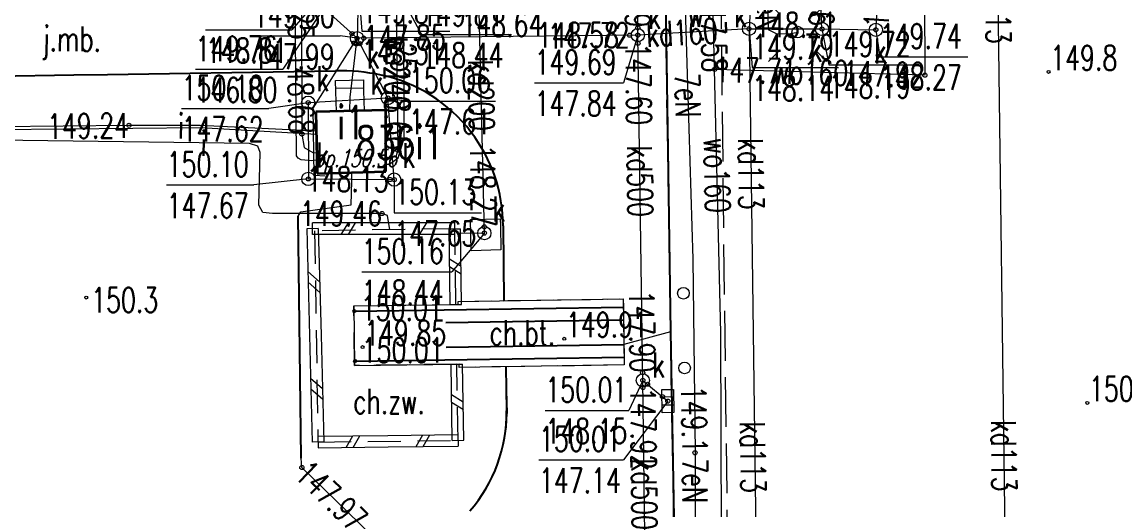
# Model space of a CAD drawing. Header units: metres. Extents: x 7583802 to 7586368, y 5958992 to 5960558.
# Drawn here: x 7585894.1 to 7585960.7, y 5959326.7 to 5959356.2 of the extents above; entities that cross this region are included whole.
import ezdxf
from ezdxf.enums import TextEntityAlignment as Align

# ---------------------------------------------------------------- set-up
doc = ezdxf.new("R2010")
doc.units = ezdxf.units.M
for name, pattern in [('1', [0]), ('2_1', [0]), ('2_EGBS', [0]), ('2_EGBSG', [0]), ('2_EGBU_A', [0]), ('3_1', [0]), ('3_KTCR02', [3, 2, -1]), ('3_KTJZ01', [4, 3, -1]), ('3_KTKR01', [0]), ('3_KTPL01', [4, 3, -1]), ('3_KTTR01', [0]), ('4_1', [0]), ('4_SUOP03_18', [0]), ('4_SUPE_01', [0]), ('4_SUPI_01', [0]), ('4_SUPK_01', [0]), ('4_SUPW_01', [0]), ('BUF', [0])]:
    doc.linetypes.add(name, pattern=pattern)
doc.layers.get('0').update_dxf_attribs({"color": 250, "linetype": 'CONTINUOUS', "lineweight": 100})
for name, color, linetype, lineweight in [('BUIB_L_1', 7, 'CONTINUOUS', 18), ('EBPPP_T_0', 7, 'CONTINUOUS', 18), ('EBTPO_L_2', 7, '1', 18), ('EGBB_E_T_0', 7, 'CONTINUOUS', 20), ('EGBB_E_T_1', 7, 'CONTINUOUS', 20), ('EGBB_L_0', 7, '2_EGBU_A', 35), ('EGBE_L_3', 7, '2_EGBS', 18), ('KTCR_E_T_1', 7, 'CONTINUOUS', 15), ('KTCR_L_1', 7, '3_KTCR02', 18), ('KTJZ_E_T_0', 7, 'CONTINUOUS', 15), ('KTJZ_L_0', 7, '3_KTJZ01', 18), ('KTKR_L_0', 7, '3_KTKR01', 25), ('KTPL_L_0', 7, '3_KTPL01', 18), ('KTTR_L_0', 7, '3_KTTR01', 25), ('RTPW_T_0', 7, 'CONTINUOUS', 15), ('RTPW_T_1', 7, 'CONTINUOUS', 15), ('SUOW_L_0', 5, '4_SUOP03_18', 25), ('SUPE_E_T_3', 1, 'CONTINUOUS', 15), ('SUPE_L_3', 1, '4_SUPE_01', 18), ('SUPI_E_T_0', 7, 'CONTINUOUS', 15), ('SUPI_L_0', 7, '4_SUPI_01', 18), ('SUPK_E_T_0', 34, 'CONTINUOUS', 15), ('SUPK_L_0', 34, '4_SUPK_01', 18), ('SUPW_E_T_0', 5, 'CONTINUOUS', 15), ('SUPW_L_0', 5, '4_SUPW_01', 18), ('SUSM_T_0', 7, 'CONTINUOUS', 18), ('SUSM_T_3', 7, 'CONTINUOUS', 18), ('SUTE_T_0', 1, 'CONTINUOUS', 18), ('SUTI_T_0', 7, 'CONTINUOUS', 18), ('SUTK_T_0', 34, 'CONTINUOUS', 18), ('SUTW_T_0', 5, 'CONTINUOUS', 18), ('SUUK_E_T_3', 7, 'CONTINUOUS', 15), ('SUUK_T_0', 7, 'CONTINUOUS', 18), ('SUUK_T_4', 7, 'CONTINUOUS', 13), ('SUUW_E_T_5', 7, 'CONTINUOUS', 15)]:
    doc.layers.add(name, color=color, linetype=linetype, lineweight=lineweight)
doc.styles.get("Standard").update_dxf_attribs({"font": 'Simplex.SHX', "width": 0.75})

# ---------------------------------------------------------------- blocks, each defined once
blk = doc.blocks.new('3_RTPW01')
at = {"linetype": 'CONTINUOUS'}
blk.add_circle((0, 0), 0.09, dxfattribs=at)
blk = doc.blocks.new('3_RTPW02')
at = {"linetype": 'CONTINUOUS'}
blk.add_circle((0, 0), 0.09, dxfattribs=at)
blk = doc.blocks.new('4_SUSM04_01')
at = {"linetype": 'CONTINUOUS'}
blk.add_circle((0, 0), 0.35, dxfattribs=at)
blk = doc.blocks.new('4_SUSM01')
at = {"linetype": 'CONTINUOUS'}
for p, q in [((-1.0607, 1.0607), (-1.7678, 1.7678)), ((1.0607, 1.0607), (1.7678, 1.7678)), ((-1.0607, -1.0607), (-1.7678, -1.7678)), ((1.0607, -1.0607), (1.7678, -1.7678))]:
    blk.add_line(p, q, dxfattribs=at)
blk.add_circle((0, 0), 0.35, dxfattribs=at)
blk = doc.blocks.new('4_SUPS01_03')
at = {"linetype": 'CONTINUOUS'}
blk.add_circle((0, 0), 0.125, dxfattribs=at)
blk = doc.blocks.new('4_SUPS01_10')
at = {"linetype": 'CONTINUOUS'}
blk.add_circle((0, 0), 0.125, dxfattribs=at)
blk = doc.blocks.new('4_SUPS01_05')
at = {"linetype": 'CONTINUOUS'}
blk.add_circle((0, 0), 0.125, dxfattribs=at)
blk = doc.blocks.new('4_SUPS01_08')
at = {"linetype": 'CONTINUOUS'}
blk.add_circle((0, 0), 0.125, dxfattribs=at)
blk = doc.blocks.new('4_SUUS05')
at = {"linetype": 'CONTINUOUS'}
for p, q in [((-0.7, -0.35), (-0.7, 0.35)), ((-0.7, 0.35), (0.7, 0.35)), ((-0.245, 0.35), (-0.245, -0.35)), ((0.245, 0.35), (0.245, -0.35)), ((0.7, 0.35), (0.7, -0.35)), ((0.7, -0.35), (-0.7, -0.35))]:
    blk.add_line(p, q, dxfattribs=at)
blk = doc.blocks.new('4_SUUS22_01')
at = {"linetype": 'CONTINUOUS'}
blk.add_circle((0, 0), 0.4, dxfattribs=at)

msp = doc.modelspace()

# ---------------------------------------------------------------- linework, layer by layer
at = {"layer": 'BUIB_L_1', "linetype": '3_1'}
for p, q in [((7585915.945, 5959344.06), (7585911.65, 5959344.06)), ((7585911.65, 5959343.36), (7585911.65, 5959344.06)), ((7585913.798, 5959344.06), (7585913.368, 5959343.36)), ((7585914.227, 5959344.06), (7585913.798, 5959343.36)), ((7585920.24, 5959344.06), (7585915.945, 5959344.06)), ((7585918.093, 5959344.06), (7585917.663, 5959343.36)), ((7585918.522, 5959344.06), (7585918.093, 5959343.36)), ((7585920.24, 5959343.36), (7585920.24, 5959344.06)), ((7585912, 5959343.719), (7585911.3, 5959343.701)), ((7585911.3, 5959343.701), (7585911.465, 5959337.266)), ((7585915.945, 5959343.36), (7585911.65, 5959343.36)), ((7585912, 5959343.719), (7585912.165, 5959337.284)), ((7585920.24, 5959343.36), (7585915.945, 5959343.36)), ((7585919.89, 5959343.705), (7585920.59, 5959343.715)), ((7585919.95, 5959339.135), (7585919.89, 5959343.705)), ((7585920.65, 5959339.145), (7585920.59, 5959343.715)), ((7585920.62, 5959341.43), (7585919.914, 5959341.877)), ((7585911.366, 5959341.127), (7585912.082, 5959340.501)), ((7585920.626, 5959340.973), (7585919.92, 5959341.42)), ((7585911.383, 5959340.484), (7585912.099, 5959339.858)), ((7585919.95, 5959339.135), (7585920.65, 5959339.145)), ((7585911.465, 5959337.266), (7585911.63, 5959330.831)), ((7585912.165, 5959337.284), (7585912.33, 5959330.849)), ((7585920.01, 5959335.535), (7585920.71, 5959335.545)), ((7585920.08, 5959330.935), (7585920.01, 5959335.535)), ((7585920.78, 5959330.945), (7585920.71, 5959335.545)), ((7585911.531, 5959334.692), (7585912.247, 5959334.066)), ((7585911.548, 5959334.049), (7585912.264, 5959333.423)), ((7585920.745, 5959333.245), (7585920.038, 5959333.695)), ((7585920.752, 5959332.785), (7585920.045, 5959333.235)), ((7585911.976, 5959331.19), (7585916.201, 5959331.24)), ((7585911.976, 5959331.19), (7585911.984, 5959330.49)), ((7585913.674, 5959330.51), (7585914.088, 5959331.215)), ((7585914.097, 5959330.515), (7585914.511, 5959331.22)), ((7585916.201, 5959331.24), (7585920.426, 5959331.29)), ((7585917.899, 5959330.56), (7585918.313, 5959331.265)), ((7585918.322, 5959330.565), (7585918.736, 5959331.27)), ((7585920.426, 5959331.29), (7585920.434, 5959330.59)), ((7585912.33, 5959330.849), (7585911.63, 5959330.831)), ((7585911.984, 5959330.49), (7585916.209, 5959330.54)), ((7585916.209, 5959330.54), (7585920.434, 5959330.59)), ((7585920.08, 5959330.935), (7585920.78, 5959330.945))]:
    msp.add_line(p, q, dxfattribs=at)
at = {"layer": 'EBTPO_L_2', "linetype": 'BUF', "lineweight": 18}
for p, q in [((7585914.14, 5959339.05), (7585920.43, 5959339.14)), ((7585920.43, 5959339.33), (7585930.4, 5959339.48)), ((7585930.4, 5959339.48), (7585930.46, 5959335.49)), ((7585914.14, 5959339.05), (7585914.19, 5959335.45)), ((7585914.19, 5959335.45), (7585920.49, 5959335.54)), ((7585930.46, 5959335.49), (7585920.49, 5959335.34))]:
    msp.add_line(p, q, dxfattribs=at)
at = {"layer": 'EGBB_L_0', "linetype": '2_EGBU_A'}
for p, q in [((7585916.08, 5959350.87), (7585911.86, 5959350.77)), ((7585911.86, 5959350.77), (7585911.93, 5959347.05)), ((7585916.08, 5959347.16), (7585916.08, 5959350.87)), ((7585911.93, 5959347.05), (7585916.08, 5959347.16))]:
    msp.add_line(p, q, dxfattribs=at)
at = {"layer": 'EGBE_L_3', "linetype": '2_EGBS'}
for p, q in [((7585913.04, 5959352.66), (7585914.72, 5959352.7)), ((7585913.06, 5959352), (7585913.04, 5959352.66)), ((7585913.09, 5959350.799), (7585913.06, 5959352)), ((7585914.73, 5959352.04), (7585914.76, 5959350.839)), ((7585913.09, 5959350.799), (7585914.76, 5959350.839))]:
    msp.add_line(p, q, dxfattribs=at)
at = {"layer": 'EGBE_L_3', "linetype": '2_1'}
for p, q in [((7585914.72, 5959352.7), (7585914.72, 5959352.7)), ((7585914.728, 5959352.2), (7585913.055, 5959352.175))]:
    msp.add_line(p, q, dxfattribs=at)
at = {"layer": 'EGBE_L_3', "linetype": '2_EGBSG'}
msp.add_line((7585914.72, 5959352.7), (7585914.73, 5959352.04), dxfattribs=at)
at = {"layer": 'KTCR_L_1', "linetype": '3_KTCR02'}
for p, q in [((7585921.19, 5959344.27), (7585922.98, 5959344.32)), ((7585921.22, 5959342.37), (7585921.19, 5959344.27)), ((7585922.98, 5959344.32), (7585923, 5959343.88)), ((7585923, 5959343.88), (7585923.02, 5959342.43)), ((7585920.24, 5959343.71), (7585911.78, 5959343.59)), ((7585911.78, 5959343.59), (7585911.98, 5959330.84)), ((7585920.3, 5959339.14), (7585920.24, 5959343.71)), ((7585923.02, 5959342.43), (7585921.22, 5959342.37)), ((7585914.14, 5959339.05), (7585920.43, 5959339.14)), ((7585914.14, 5959339.05), (7585920.3, 5959339.14)), ((7585920.43, 5959339.33), (7585930.4, 5959339.48)), ((7585920.43, 5959339.14), (7585920.43, 5959339.33)), ((7585930.4, 5959339.48), (7585930.46, 5959335.49)), ((7585914.19, 5959335.45), (7585914.14, 5959339.05)), ((7585920.49, 5959335.54), (7585914.19, 5959335.45)), ((7585920.36, 5959335.54), (7585914.19, 5959335.45)), ((7585920.43, 5959330.94), (7585920.36, 5959335.54)), ((7585920.49, 5959335.34), (7585920.49, 5959335.54)), ((7585930.46, 5959335.49), (7585920.49, 5959335.34)), ((7585911.98, 5959330.84), (7585920.43, 5959330.94))]:
    msp.add_line(p, q, dxfattribs=at)
at = {"layer": 'KTJZ_L_0', "linetype": '3_KTJZ01'}
for p, q in [((7585933.08, 5959348.5), (7585932.92, 5959359.51)), ((7585899.29, 5959353.03), (7585911.78, 5959353.23)), ((7585911.78, 5959353.23), (7585913.03, 5959353.25)), ((7585889.26, 5959352.87), (7585897.26, 5959353)), ((7585897.26, 5959353), (7585899.29, 5959353.03)), ((7585933.25, 5959337.49), (7585933.08, 5959348.5)), ((7585923.15, 5959343.88), (7585923.2, 5959339.37)), ((7585923.2, 5959339.37), (7585930.4, 5959339.48)), ((7585930.4, 5959339.48), (7585930.41, 5959338.98)), ((7585930.41, 5959338.98), (7585930.42, 5959338.22)), ((7585930.42, 5959338.22), (7585930.44, 5959336.73)), ((7585933.25, 5959337.49), (7585930.44, 5959336.73)), ((7585933.53, 5959321.51), (7585933.25, 5959337.49)), ((7585930.44, 5959336.73), (7585930.45, 5959335.97)), ((7585930.45, 5959335.97), (7585930.46, 5959335.49)), ((7585930.46, 5959335.49), (7585923.31, 5959335.38)), ((7585923.31, 5959335.38), (7585923.402, 5959332.564))]:
    msp.add_line(p, q, dxfattribs=at)
for centre, radius, start, end in [((7585913.193, 5959340.201), 13.05, 78.52126, 90.71564), ((7585913.9, 5959344.022), 9.165, 37.0977, 78.09682), ((7585913.889, 5959343.878), 9.261, 0.01166, 37.76528), ((7585914.058, 5959332.767), 9.346, 319.36016, 358.75703)]:
    msp.add_arc(centre, radius, start, end, dxfattribs=at)
at = {"layer": 'KTKR_L_0', "linetype": '3_KTKR01'}
for p, q in [((7585932.92, 5959359.51), (7585933.08, 5959348.5)), ((7585899.29, 5959353.03), (7585911.78, 5959353.23)), ((7585911.78, 5959353.23), (7585913.03, 5959353.25)), ((7585889.26, 5959352.87), (7585897.26, 5959353)), ((7585897.26, 5959353), (7585899.29, 5959353.03)), ((7585933.08, 5959348.5), (7585933.25, 5959337.49)), ((7585923.15, 5959343.88), (7585923.2, 5959339.37)), ((7585933.25, 5959337.49), (7585933.53, 5959321.51)), ((7585923.31, 5959335.38), (7585923.36, 5959332.73))]:
    msp.add_line(p, q, dxfattribs=at)
for centre, radius, start, end in [((7585913.193, 5959340.201), 13.05, 78.52126, 90.71564), ((7585913.9, 5959344.022), 9.165, 37.0977, 78.09682), ((7585913.889, 5959343.878), 9.261, 0.01166, 37.76528), ((7585914.305, 5959332.609), 9.056, 319.10106, 0.76553)]:
    msp.add_arc(centre, radius, start, end, dxfattribs=at)
at = {"layer": 'KTPL_L_0', "linetype": '3_KTPL01'}
for p, q in [((7585936.51, 5959339.77), (7585936.254, 5959363.044)), ((7585936.82, 5959315.75), (7585936.51, 5959339.77))]:
    msp.add_line(p, q, dxfattribs=at)
at = {"layer": 'KTTR_L_0', "linetype": '3_KTTR01'}
for p, q in [((7585914.18, 5959338.74), (7585930.41, 5959338.98)), ((7585919.7, 5959338.06), (7585930.42, 5959338.22)), ((7585919.72, 5959336.57), (7585930.44, 5959336.73)), ((7585914.22, 5959335.73), (7585930.45, 5959335.97))]:
    msp.add_line(p, q, dxfattribs=at)
at = {"layer": 'SUOW_L_0', "linetype": '4_1'}
msp.add_line((7585910.97, 5959329.87), (7585910.78, 5959344.47), dxfattribs=at)
at = {"layer": 'SUPE_L_3', "linetype": '4_SUPE_01'}
for p, q in [((7585933.982, 5959363.058), (7585934.23, 5959353.71)), ((7585939.07, 5959359.73), (7585939.14, 5959355.74)), ((7585939.14, 5959355.74), (7585939.67, 5959355.47)), ((7585939.67, 5959355.47), (7585940.49, 5959355.49)), ((7585940.49, 5959355.49), (7585940.925, 5959355.58)), ((7585934.23, 5959353.71), (7585934.6, 5959341.87)), ((7585934.6, 5959341.87), (7585934.73, 5959330.19)), ((7585934.73, 5959330.19), (7585934.73, 5959324.98))]:
    msp.add_line(p, q, dxfattribs=at)
at = {"layer": 'SUPI_L_0', "linetype": '4_1'}
for p, q in [((7585910.97, 5959362.14), (7585911.01, 5959349.43)), ((7585917.18, 5959349.18), (7585917.16, 5959361.88)), ((7585891.316, 5959349.695), (7585904.889, 5959349.82)), ((7585900.578, 5959349.95), (7585891.32, 5959349.841)), ((7585904.877, 5959349.936), (7585900.578, 5959349.95)), ((7585911.882, 5959349.61), (7585904.877, 5959349.936)), ((7585904.889, 5959349.82), (7585911.885, 5959349.425)), ((7585907.841, 5959348.857), (7585879.951, 5959349.211)), ((7585911.01, 5959349.43), (7585911.15, 5959348.61)), ((7585916.82, 5959348), (7585917.18, 5959349.18)), ((7585908.361, 5959348.695), (7585907.841, 5959348.857)), ((7585908.483, 5959348.305), (7585908.361, 5959348.695)), ((7585911.15, 5959348.61), (7585911.68, 5959348.31)), ((7585908.416, 5959345.135), (7585908.483, 5959348.305)), ((7585911.68, 5959348.31), (7585911.906, 5959348.3)), ((7585916.29, 5959347.61), (7585916.82, 5959348)), ((7585916.08, 5959347.61), (7585916.29, 5959347.61)), ((7585908.658, 5959344.696), (7585908.416, 5959345.135)), ((7585909.246, 5959344.627), (7585908.658, 5959344.696)), ((7585915.842, 5959344.629), (7585909.246, 5959344.627)), ((7585916.175, 5959344.505), (7585915.842, 5959344.629)), ((7585916.313, 5959343.654), (7585916.175, 5959344.505))]:
    msp.add_line(p, q, dxfattribs=at)
at = {"layer": 'SUPK_L_0', "linetype": '4_1'}
for p, q in [((7585931.28, 5959355.4), (7585931.24, 5959366.12)), ((7585942.39, 5959355.77), (7585941.92, 5959365.28)), ((7585945.64, 5959355.72), (7585946.36, 5959365.37)), ((7585952.91, 5959365.32), (7585954.1, 5959273.23)), ((7585922.02, 5959343.45), (7585921.57, 5959362.98)), ((7585938.19, 5959359.26), (7585937.99, 5959355.78)), ((7585914.42, 5959358.27), (7585914.34, 5959355.21)), ((7585914.34, 5959355.21), (7585912.34, 5959357.03)), ((7585937.99, 5959355.78), (7585931.28, 5959355.4)), ((7585937.99, 5959355.78), (7585939.01, 5959278.62)), ((7585937.99, 5959355.78), (7585942.39, 5959355.77)), ((7585942.39, 5959355.77), (7585945.64, 5959355.72)), ((7585911.7, 5959350.99), (7585914.34, 5959355.21)), ((7585913.92, 5959351.65), (7585914.34, 5959355.21)), ((7585931.28, 5959355.4), (7585914.34, 5959355.21)), ((7585914.34, 5959355.21), (7585916.2, 5959351.6)), ((7585931.58, 5959334.56), (7585931.28, 5959355.4)), ((7585916.2, 5959351.6), (7585911.39, 5959351.32)), ((7585911.39, 5959351.32), (7585911.4, 5959346.72)), ((7585913.909, 5959350.819), (7585913.92, 5959351.65)), ((7585916.58, 5959346.68), (7585916.2, 5959351.6)), ((7585911.76, 5959346.92), (7585911.7, 5959350.99)), ((7585911.4, 5959346.72), (7585916.58, 5959346.68)), ((7585912.41, 5959346.89), (7585911.76, 5959346.92)), ((7585920.358, 5959343.458), (7585922.02, 5959343.45)), ((7585931.58, 5959334.56), (7585933.09, 5959333.31)), ((7585931.74, 5959321.43), (7585931.58, 5959334.56))]:
    msp.add_line(p, q, dxfattribs=at)
at = {"layer": 'SUPW_L_0', "linetype": '4_1'}
for p, q in [((7585948.51, 5959365.74), (7585948.6, 5959352.98)), ((7585910.69, 5959348.11), (7585910.57, 5959360.27)), ((7585916.71, 5959359.5), (7585916.72, 5959355.14)), ((7585935.911, 5959353.329), (7585935.8, 5959358.1)), ((7585916.72, 5959355.14), (7585916.8, 5959348.45)), ((7585936.28, 5959337.44), (7585935.911, 5959353.329)), ((7585942.54, 5959353.14), (7585935.911, 5959353.329)), ((7585948.6, 5959352.98), (7585942.54, 5959353.14)), ((7585916.8, 5959348.45), (7585916.67, 5959348.06)), ((7585910.79, 5959347.97), (7585910.69, 5959348.11)), ((7585910.96, 5959347.87), (7585910.79, 5959347.97)), ((7585911.62, 5959347.82), (7585910.96, 5959347.87)), ((7585911.915, 5959347.85), (7585911.62, 5959347.82)), ((7585916.22, 5959347.95), (7585916.08, 5959347.91)), ((7585916.67, 5959348.06), (7585916.22, 5959347.95)), ((7585913.99, 5959345.16), (7585914.02, 5959346.58)), ((7585914.02, 5959346.58), (7585914.031, 5959347.106)), ((7585910.95, 5959344.73), (7585913.99, 5959345.16)), ((7585910.78, 5959344.47), (7585910.95, 5959344.73)), ((7585910.97, 5959329.87), (7585910.78, 5959344.47)), ((7585936.37, 5959315.53), (7585936.28, 5959337.44)), ((7585911.01, 5959329.3), (7585910.97, 5959329.87)), ((7585915.26, 5959325.19), (7585911.01, 5959329.3))]:
    msp.add_line(p, q, dxfattribs=at)
at = {"layer": 'SUTE_T_0', "linetype": 'CONTINUOUS'}
for p in [(7585913.5, 5959359.32), (7585905.2, 5959355.717)]:
    msp.add_line(p, (7585910.412, 5959355.717), dxfattribs=at)
at = {"layer": 'SUTK_T_0', "linetype": 'CONTINUOUS'}
for p, q in [((7585916.45, 5959358.74), (7585918.225, 5959355.442)), ((7585914.42, 5959358.27), (7585914.622, 5959355.629)), ((7585912.34, 5959357.03), (7585909.854, 5959353.335)), ((7585937.99, 5959355.78), (7585938.177, 5959353.442)), ((7585942.39, 5959355.77), (7585942.795, 5959353.602)), ((7585908.048, 5959355.353), (7585913.314, 5959355.353)), ((7585914.34, 5959355.21), (7585913.314, 5959355.353)), ((7585914.622, 5959355.629), (7585919.942, 5959355.629)), ((7585918.225, 5959355.442), (7585923.654, 5959355.442)), ((7585931.28, 5959355.4), (7585930.424, 5959352.52)), ((7585945.64, 5959355.72), (7585945.88, 5959354.087)), ((7585945.88, 5959354.087), (7585951.199, 5959354.087)), ((7585904.588, 5959353.335), (7585909.854, 5959353.335)), ((7585938.177, 5959353.442), (7585943.388, 5959353.442)), ((7585942.795, 5959353.602), (7585948.061, 5959353.602)), ((7585925.05, 5959352.52), (7585930.424, 5959352.52)), ((7585911.39, 5959351.32), (7585909.018, 5959350.97)), ((7585916.2, 5959351.6), (7585917.471, 5959351.422)), ((7585917.471, 5959351.422), (7585922.683, 5959351.422)), ((7585903.752, 5959350.97), (7585909.018, 5959350.97)), ((7585911.4, 5959346.72), (7585908.113, 5959346.355)), ((7585916.58, 5959346.68), (7585916.58, 5959344.68)), ((7585902.848, 5959346.355), (7585908.113, 5959346.355)), ((7585916.58, 5959344.68), (7585921.846, 5959344.68)), ((7585922.02, 5959343.45), (7585920.048, 5959341.103)), ((7585914.619, 5959341.103), (7585920.048, 5959341.103)), ((7585931.58, 5959334.56), (7585930.746, 5959332.752)), ((7585933.09, 5959333.31), (7585930.411, 5959329.767)), ((7585925.698, 5959332.752), (7585930.746, 5959332.752)), ((7585925.308, 5959329.767), (7585930.411, 5959329.767))]:
    msp.add_line(p, q, dxfattribs=at)

# ---------------------------------------------------------------- block references
at = {"layer": 'RTPW_T_0'}
for p in [(7585956.06, 5959353.18), (7585898, 5959339.56), (7585958.4, 5959333.2)]:
    msp.add_blockref('3_RTPW01', p, dxfattribs=at)
at = {"layer": 'RTPW_T_1'}
for p in [(7585914.18, 5959338.74), (7585926.84, 5959337.07), (7585914.67, 5959336.57), (7585914.22, 5959335.73)]:
    msp.add_blockref('3_RTPW02', p, dxfattribs=at)
at = {"layer": 'SUSM_T_0'}
msp.add_blockref('4_SUSM01', (7585940.925, 5959355.58), dxfattribs=at)
at = {"layer": 'SUSM_T_3'}
for p in [(7585934.03, 5959339.82), (7585934.1, 5959335.31)]:
    msp.add_blockref('4_SUSM04_01', p, dxfattribs=at)
at = {"layer": 'SUTE_T_0'}
msp.add_blockref('4_SUPS01_03', (7585934.73, 5959330.19), dxfattribs=at)
at = {"layer": 'SUTI_T_0'}
for p in [(7585900.58, 5959349.95), (7585911.01, 5959349.43), (7585915.84, 5959344.63)]:
    msp.add_blockref('4_SUPS01_10', p, dxfattribs=at)
at = {"layer": 'SUTK_T_0'}
for p in [(7585931.278, 5959355.841), (7585937.99, 5959355.78), (7585942.39, 5959355.77), (7585942.39, 5959355.77), (7585945.64, 5959355.72), (7585945.64, 5959355.72), (7585914.033, 5959355.489), (7585914.34, 5959355.21), (7585914.744, 5959355.215), (7585930.788, 5959355.394), (7585931.28, 5959355.4), (7585914.157, 5959354.918), (7585914.3, 5959354.869), (7585914.508, 5959354.884), (7585931.287, 5959354.911), (7585911.39, 5959351.32), (7585916.2, 5959351.6), (7585911.4, 5959346.72), (7585916.33, 5959346.682), (7585916.58, 5959346.68), (7585922.011, 5959343.826), (7585922.02, 5959343.45), (7585931.573, 5959335.032), (7585931.58, 5959334.56), (7585931.585, 5959334.131), (7585931.863, 5959334.326), (7585932.767, 5959333.577), (7585933.09, 5959333.31)]:
    msp.add_blockref('4_SUPS01_05', p, dxfattribs=at)
at = {"layer": 'SUTW_T_0'}
for p in [(7585935.911, 5959353.329), (7585948.6, 5959352.98), (7585916.8, 5959348.45), (7585911.01, 5959329.3)]:
    msp.add_blockref('4_SUPS01_08', p, dxfattribs=at)
at = {"layer": 'SUUK_T_0', "rotation": 271.03682021152974}
msp.add_blockref('4_SUUS05', (7585933.09, 5959333.31), dxfattribs=at)
at = {"layer": 'SUUK_T_4'}
for p in [(7585931.28, 5959355.4), (7585937.99, 5959355.78), (7585942.39, 5959355.77), (7585945.64, 5959355.72), (7585914.34, 5959355.21), (7585916.2, 5959351.6), (7585911.39, 5959351.32), (7585911.4, 5959346.72), (7585916.58, 5959346.68), (7585922.02, 5959343.45), (7585931.58, 5959334.56)]:
    msp.add_blockref('4_SUUS22_01', p, dxfattribs=at)

# ---------------------------------------------------------------- texts
at = {"layer": 'EBPPP_T_0', "oblique": 15, "width": 0.7}
msp.add_text('pp.150.56', height=1.05, dxfattribs=at).set_placement((7585914.247, 5959347.798), align=Align.MIDDLE)
msp.add_text('pp.150.56', height=1.05, dxfattribs=at).set_placement((7585914.247, 5959347.798), align=Align.MIDDLE)
msp.add_text('pp.150.56', height=1.05, dxfattribs=at).set_placement((7585914.247, 5959347.798), align=Align.MIDDLE)
msp.add_text('pp.150.56', height=1.05, dxfattribs=at).set_placement((7585914.247, 5959347.798), align=Align.MIDDLE)
msp.add_text('pp.150.56', height=1.05, dxfattribs=at).set_placement((7585914.247, 5959347.798), align=Align.MIDDLE)
msp.add_text('pp.150.56', height=1.05, dxfattribs=at).set_placement((7585914.247, 5959347.798), align=Align.MIDDLE)
at = {"layer": 'EGBB_E_T_0', "width": 0.7}
msp.add_text('i1', height=2, dxfattribs=at).set_placement((7585913.134, 5959349.126))
at = {"layer": 'EGBB_E_T_1', "width": 0.7}
msp.add_text('836i1', height=2, dxfattribs=at).set_placement((7585914.268, 5959349.91), align=Align.TOP_LEFT)
at = {"layer": 'KTCR_E_T_1', "width": 0.7}
for s, p in [('ch.bt.', (7585924.312, 5959337.435)), ('ch.zw.', (7585916.267, 5959333.292))]:
    msp.add_text(s, height=1.5, dxfattribs=at).set_placement(p, align=Align.MIDDLE)
at = {"layer": 'KTJZ_E_T_0', "width": 0.7}
msp.add_text('j.mb.', height=1.5, rotation=359.43829, dxfattribs=at).set_placement((7585897.117, 5959354.965), align=Align.MIDDLE)
at = {"layer": 'RTPW_T_0', "width": 0.7}
for s, p in [('149.8', (7585956.16, 5959353.28)), ('150.3', (7585898.296, 5959338.657)), ('150.2', (7585958.5, 5959333.3))]:
    msp.add_text(s, height=1.5, dxfattribs=at).set_placement(p)
at = {"layer": 'RTPW_T_1', "width": 0.7}
for s, p in [('150.01', (7585914.565, 5959338.169)), ('149.91', (7585926.94, 5959337.17)), ('149.85', (7585914.77, 5959336.67)), ('150.01', (7585914.62, 5959335.634))]:
    msp.add_text(s, height=1.5, dxfattribs=at).set_placement(p)
at = {"layer": 'SUPE_E_T_3', "width": 0.7}
for s, rotation, p in [('eN', 271.00509, (7585939.126, 5959356.535)), ('7eN', 271.62883, (7585934.291, 5959351.774)), ('7eN', 270.05229, (7585934.73, 5959328.5))]:
    msp.add_text(s, height=1.5, rotation=rotation, dxfattribs=at).set_placement(p, align=Align.MIDDLE)
at = {"layer": 'SUPI_E_T_0', "width": 0.7}
for s, rotation, p in [('i25', 270.18031, (7585910.989, 5959356.201)), ('i25', 270.09023, (7585917.172, 5959354.239)), ('i', 359.81341, (7585903.717, 5959349.94)), ('i', 359.2728, (7585905.086, 5959348.892))]:
    msp.add_text(s, height=1.5, rotation=rotation, dxfattribs=at).set_placement(p, align=Align.MIDDLE)
at = {"layer": 'SUPK_E_T_0', "width": 0.7}
for s, rotation, p in [('kd113', 270.74034, (7585953.017, 5959357.032)), ('kd160', 3.2413, (7585933.942, 5959355.551)), ('kd200', 271.31995, (7585921.828, 5959351.765)), ('kd500', 270.82474, (7585931.407, 5959346.585)), ('kd113', 270.75736, (7585938.106, 5959347.023)), ('kd113', 270.87906, (7585938.223, 5959329.929)), ('kd113', 270.74034, (7585953.366, 5959330.013)), ('kd500', 270.69816, (7585931.664, 5959327.692))]:
    msp.add_text(s, height=1.5, rotation=rotation, dxfattribs=at).set_placement(p, align=Align.MIDDLE)
at = {"layer": 'SUPW_E_T_0', "width": 0.7}
for s, rotation, p in [('wo200', 270.68512, (7585916.744, 5959353.126)), ('wo160', 358.36342, (7585941.703, 5959353.164)), ('wo160', 271.33093, (7585936.059, 5959346.933))]:
    msp.add_text(s, height=1.5, rotation=rotation, dxfattribs=at).set_placement(p, align=Align.MIDDLE)
at = {"layer": 'SUTE_T_0', "width": 0.7}
msp.add_text('148.81', height=1.5, dxfattribs=at).set_placement((7585905.2, 5959355.217), align=Align.TOP_LEFT)
msp.add_text('149.1', height=1.5, rotation=271.26367, dxfattribs=at).set_placement((7585934.73, 5959330.19), align=Align.MIDDLE_RIGHT)
at = {"layer": 'SUTI_T_0', "width": 0.7}
for s, rotation, p in [('148.68', 271.46, (7585911.01, 5959349.43)), ('149.24', 0.67142, (7585900.58, 5959349.95)), ('149.46', 359.99999, (7585915.84, 5959344.63))]:
    msp.add_text(s, height=1.5, rotation=rotation, dxfattribs=at).set_placement(p, align=Align.MIDDLE_RIGHT)
at = {"layer": 'SUTK_T_0', "width": 0.7}
for s, rotation, p in [('147.59', 270.21379, (7585931.278, 5959355.841)), ('148.46', 272.82935, (7585942.381, 5959355.951)), ('147.72', 0.6426, (7585930.788, 5959355.394)), ('148.27', 271.31995, (7585922.011, 5959343.826)), ('148.13', 359.55757, (7585916.248, 5959346.683)), ('147.90', 270.82474, (7585931.573, 5959335.032))]:
    msp.add_text(s, height=1.5, rotation=rotation, dxfattribs=at).set_placement(p, align=Align.MIDDLE_RIGHT)
for s, rotation, p in [('148.36', 85.73299, (7585945.649, 5959355.841)), ('147.85', 0.64001, (7585914.744, 5959355.215)), ('147.60', 270.82474, (7585931.287, 5959354.911)), ('147.92', 270.69816, (7585931.585, 5959334.131))]:
    msp.add_text(s, height=1.5, rotation=rotation, dxfattribs=at).set_placement(p, align=Align.MIDDLE_LEFT)
for s, p in [('149.80', (7585908.048, 5959357.353)), ('149.84', (7585914.622, 5959357.629)), ('149.81', (7585918.225, 5959357.442)), ('148.64', (7585920.635, 5959356.814)), ('148.21', (7585938.343, 5959356.772)), ('148.58', (7585925.189, 5959356.153)), ('149.74', (7585945.88, 5959356.087)), ('149.76', (7585904.588, 5959355.335)), ('148.31', (7585914.622, 5959355.129)), ('149.79', (7585938.177, 5959355.442)), ('149.72', (7585942.795, 5959355.602)), ('147.99', (7585908.048, 5959354.853)), ('148.44', (7585918.225, 5959354.942)), ('149.69', (7585925.05, 5959354.52)), ('150.06', (7585917.471, 5959353.422)), ('148.19', (7585942.795, 5959353.102)), ('148.27', (7585945.88, 5959353.587)), ('150.10', (7585903.752, 5959352.97)), ('146.80', (7585904.588, 5959352.835)), ('148.14', (7585938.177, 5959352.942)), ('147.84', (7585925.05, 5959352.02)), ('147.62', (7585903.752, 5959350.47)), ('147.61', (7585917.471, 5959350.922)), ('150.10', (7585902.848, 5959348.355)), ('150.13', (7585916.58, 5959346.68)), ('147.67', (7585902.848, 5959345.855)), ('147.65', (7585916.58, 5959344.18)), ('150.16', (7585914.619, 5959343.103)), ('148.44', (7585914.619, 5959340.603)), ('150.01', (7585925.698, 5959334.752)), ('148.15', (7585925.698, 5959332.252)), ('150.01', (7585925.308, 5959331.767)), ('147.14', (7585925.308, 5959329.267))]:
    msp.add_text(s, height=1.5, dxfattribs=at).set_placement(p, align=Align.TOP_LEFT)
at = {"layer": 'SUTW_T_0', "width": 0.7}
for s, rotation, p in [('147.58', 271.33093, (7585935.8, 5959358.1)), ('147.71', 358.36342, (7585935.911, 5959353.329)), ('147.97', 315.95941, (7585911.01, 5959329.3))]:
    msp.add_text(s, height=1.5, rotation=rotation, dxfattribs=at).set_placement(p, align=Align.MIDDLE_LEFT)
for s, rotation, p in [('147.92', 358.48759, (7585948.6, 5959352.98)), ('148.66', 270.68512, (7585916.8, 5959348.45))]:
    msp.add_text(s, height=1.5, rotation=rotation, dxfattribs=at).set_placement(p, align=Align.MIDDLE_RIGHT)
at = {"layer": 'SUUK_E_T_3', "width": 0.7}
for p in [(7585931.909, 5959355.779), (7585911.89, 5959352.02), (7585915.16, 5959351.821), (7585911.9, 5959347.42), (7585917.08, 5959347.38), (7585922.52, 5959344.15), (7585932.151, 5959334.744)]:
    msp.add_text('k', height=1.5, dxfattribs=at).set_placement(p)
msp.add_text('k', height=1.5, dxfattribs=at).set_placement((7585937.856, 5959355.872), align=Align.RIGHT)
msp.add_text('k', height=1.5, dxfattribs=at).set_placement((7585942.402, 5959355.296), align=Align.TOP_RIGHT)
for p in [(7585945.538, 5959355.189), (7585914.928, 5959354.894)]:
    msp.add_text('k', height=1.5, dxfattribs=at).set_placement(p, align=Align.TOP_LEFT)
at = {"layer": 'SUUW_E_T_5', "width": 0.7}
msp.add_text('w', height=1.5, dxfattribs=at).set_placement((7585935.279, 5959357.397), align=Align.TOP_RIGHT)

doc.saveas('drawing.dxf')
